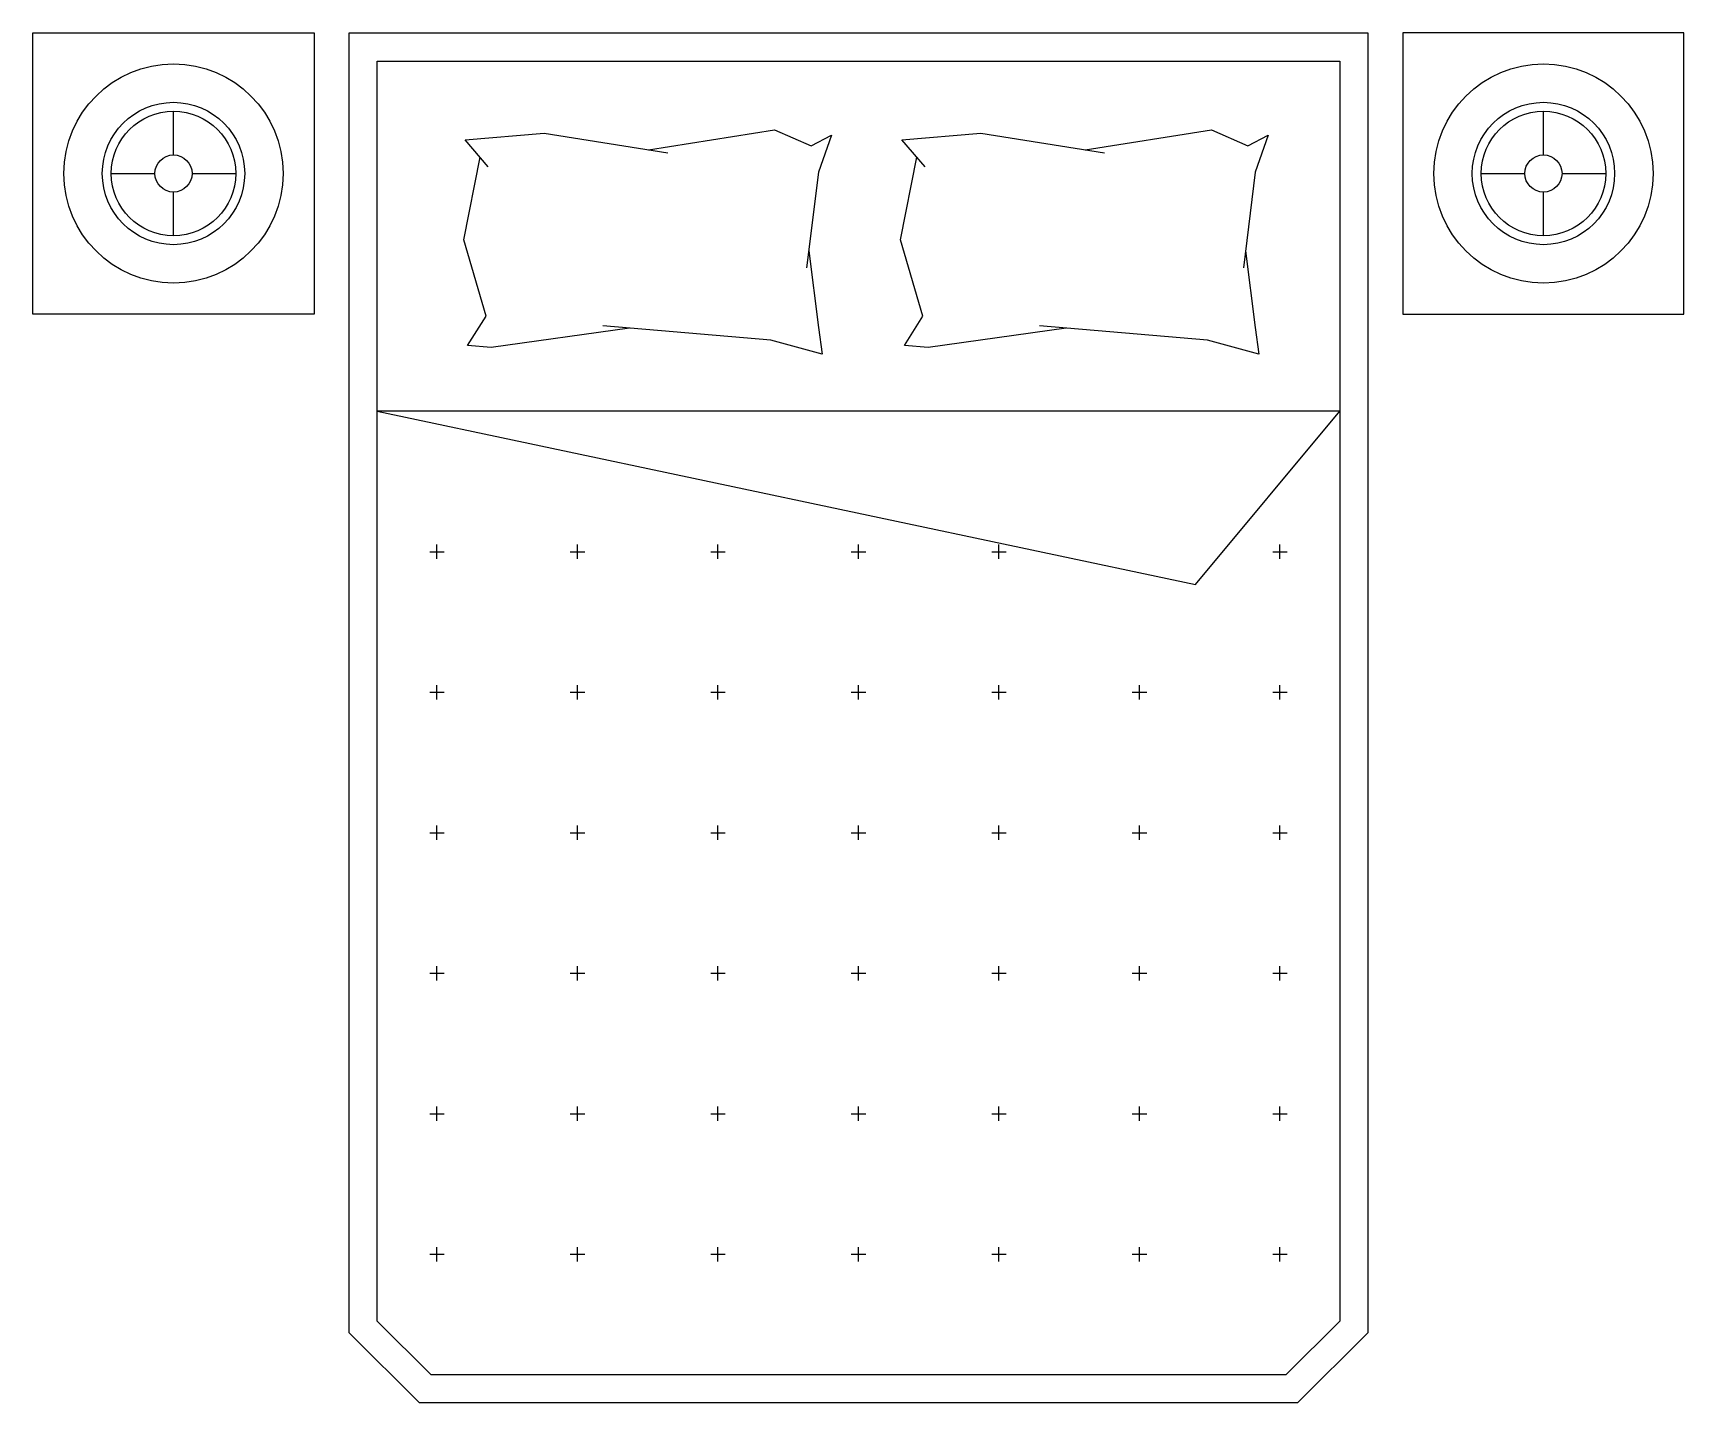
# Model space of a CAD drawing. Extents: x 29.85 to 32.2, y 26.06 to 28.01.
import ezdxf

# ---------------------------------------------------------------- set-up
doc = ezdxf.new("R2010")
doc.units = 0
doc.header["$MEASUREMENT"] = 0
doc.layers.get('0').update_dxf_attribs({"linetype": 'CONTINUOUS'})
doc.layers.add('A-MOBILIA', color=2, linetype='CONTINUOUS')
doc.layers.add('ESC50', color=1, linetype='CONTINUOUS')

# ---------------------------------------------------------------- blocks, each defined once
blk = doc.blocks.new('B117')
for p, q in [((-0.05, 3.11), (-0.05, 10.42)), ((-10.42, 0), (-3.11, 0)), ((3.11, 0), (10.42, 0)), ((-0.05, -10.42), (-0.05, -3.11))]:
    blk.add_line(p, q)
for radius in [18.35, 11.92, 10.42, 3.11]:
    blk.add_circle((0, 0), radius)

msp = doc.modelspace()

# ---------------------------------------------------------------- linework, layer by layer
at = {"layer": 'A-MOBILIA'}
for p, q in [((29.854, 27.6148), (29.854, 28.0148)), ((29.854, 28.0148), (30.254, 28.0148)), ((30.254, 28.0148), (30.254, 27.6148)), ((31.804, 28.0148), (31.804, 27.6148)), ((32.204, 28.0148), (31.804, 28.0148)), ((32.204, 27.6148), (32.204, 28.0148)), ((30.4692, 27.8627), (30.5817, 27.8722)), ((30.5817, 27.8722), (30.7576, 27.844)), ((30.7302, 27.8484), (30.9097, 27.877)), ((30.9097, 27.877), (30.9615, 27.8541)), ((31.0908, 27.8627), (31.2034, 27.8722)), ((31.2034, 27.8722), (31.3793, 27.844)), ((31.3519, 27.8484), (31.5314, 27.877)), ((31.5314, 27.877), (31.5832, 27.8541)), ((30.502, 27.8242), (30.4692, 27.8627)), ((30.9615, 27.8541), (30.9905, 27.8694)), ((30.9905, 27.8694), (30.9719, 27.8169)), ((31.1237, 27.8242), (31.0908, 27.8627)), ((31.5832, 27.8541), (31.6122, 27.8694)), ((31.6122, 27.8694), (31.5936, 27.8169)), ((30.4671, 27.7206), (30.4906, 27.8379)), ((31.0888, 27.7206), (31.1122, 27.8379)), ((30.9719, 27.8169), (30.9552, 27.6804)), ((31.5936, 27.8169), (31.5769, 27.6804)), ((30.4989, 27.6119), (30.4671, 27.7206)), ((31.1205, 27.6119), (31.0888, 27.7206)), ((30.9582, 27.7048), (30.9719, 27.5957)), ((31.5799, 27.7048), (31.5936, 27.5957)), ((30.254, 27.6148), (29.854, 27.6148)), ((31.804, 27.6148), (32.204, 27.6148)), ((30.4726, 27.57), (30.4989, 27.6119)), ((30.703, 27.5948), (30.5064, 27.5671)), ((30.9042, 27.5776), (30.6649, 27.5978)), ((30.9719, 27.5957), (30.9774, 27.5576)), ((31.0943, 27.57), (31.1205, 27.6119)), ((31.3247, 27.5948), (31.1281, 27.5671)), ((31.5259, 27.5776), (31.2865, 27.5978)), ((31.5936, 27.5957), (31.5991, 27.5576)), ((30.5064, 27.5671), (30.4726, 27.57)), ((30.9774, 27.5576), (30.9042, 27.5776)), ((31.1281, 27.5671), (31.0943, 27.57)), ((31.5991, 27.5576), (31.5259, 27.5776)), ((31.714, 27.4764), (30.344, 27.4764)), ((30.344, 27.4764), (31.5089, 27.2296)), ((31.5089, 27.2296), (31.714, 27.4764))]:
    msp.add_line(p, q, dxfattribs=at)
for points in [[(30.304, 28.0148), (31.754, 28.0148), (31.754, 26.1648), (31.654, 26.0648), (30.404, 26.0648), (30.304, 26.1648)], [(30.344, 27.9748), (31.714, 27.9748), (31.714, 26.1813), (31.6375, 26.1048), (30.4206, 26.1048), (30.344, 26.1813)]]:
    msp.add_lwpolyline(points, close=True, dxfattribs=at)
at = {"layer": 'ESC50'}
for p, q in [((30.429, 27.2662), (30.429, 27.2867)), ((30.629, 27.2662), (30.629, 27.2867)), ((30.829, 27.2662), (30.829, 27.2867)), ((31.029, 27.2662), (31.029, 27.2867)), ((31.229, 27.2662), (31.229, 27.2867)), ((31.629, 27.2662), (31.629, 27.2867)), ((30.4188, 27.2764), (30.4393, 27.2764)), ((30.6188, 27.2764), (30.6393, 27.2764)), ((30.8188, 27.2764), (30.8393, 27.2764)), ((31.0188, 27.2764), (31.0393, 27.2764)), ((31.2188, 27.2764), (31.2393, 27.2764)), ((31.6188, 27.2764), (31.6393, 27.2764)), ((30.4188, 27.0764), (30.4393, 27.0764)), ((30.429, 27.0662), (30.429, 27.0867)), ((30.6188, 27.0764), (30.6393, 27.0764)), ((30.629, 27.0662), (30.629, 27.0867)), ((30.8188, 27.0764), (30.8393, 27.0764)), ((30.829, 27.0662), (30.829, 27.0867)), ((31.0188, 27.0764), (31.0393, 27.0764)), ((31.029, 27.0662), (31.029, 27.0867)), ((31.2188, 27.0764), (31.2393, 27.0764)), ((31.229, 27.0662), (31.229, 27.0867)), ((31.4188, 27.0764), (31.4393, 27.0764)), ((31.429, 27.0662), (31.429, 27.0867)), ((31.6188, 27.0764), (31.6393, 27.0764)), ((31.629, 27.0662), (31.629, 27.0867)), ((30.429, 26.8662), (30.429, 26.8867)), ((30.629, 26.8662), (30.629, 26.8867)), ((30.829, 26.8662), (30.829, 26.8867)), ((31.029, 26.8662), (31.029, 26.8867)), ((31.229, 26.8662), (31.229, 26.8867)), ((31.429, 26.8662), (31.429, 26.8867)), ((31.629, 26.8662), (31.629, 26.8867)), ((30.4188, 26.8764), (30.4393, 26.8764)), ((30.6188, 26.8764), (30.6393, 26.8764)), ((30.8188, 26.8764), (30.8393, 26.8764)), ((31.0188, 26.8764), (31.0393, 26.8764)), ((31.2188, 26.8764), (31.2393, 26.8764)), ((31.4188, 26.8764), (31.4393, 26.8764)), ((31.6188, 26.8764), (31.6393, 26.8764)), ((30.4188, 26.6764), (30.4393, 26.6764)), ((30.429, 26.6662), (30.429, 26.6867)), ((30.6188, 26.6764), (30.6393, 26.6764)), ((30.629, 26.6662), (30.629, 26.6867)), ((30.8188, 26.6764), (30.8393, 26.6764)), ((30.829, 26.6662), (30.829, 26.6867)), ((31.0188, 26.6764), (31.0393, 26.6764)), ((31.029, 26.6662), (31.029, 26.6867)), ((31.2188, 26.6764), (31.2393, 26.6764)), ((31.229, 26.6662), (31.229, 26.6867)), ((31.4188, 26.6764), (31.4393, 26.6764)), ((31.429, 26.6662), (31.429, 26.6867)), ((31.6188, 26.6764), (31.6393, 26.6764)), ((31.629, 26.6662), (31.629, 26.6867)), ((30.429, 26.4662), (30.429, 26.4867)), ((30.629, 26.4662), (30.629, 26.4867)), ((30.829, 26.4662), (30.829, 26.4867)), ((31.029, 26.4662), (31.029, 26.4867)), ((31.229, 26.4662), (31.229, 26.4867)), ((31.429, 26.4662), (31.429, 26.4867)), ((31.629, 26.4662), (31.629, 26.4867)), ((30.4188, 26.4764), (30.4393, 26.4764)), ((30.6188, 26.4764), (30.6393, 26.4764)), ((30.8188, 26.4764), (30.8393, 26.4764)), ((31.0188, 26.4764), (31.0393, 26.4764)), ((31.2188, 26.4764), (31.2393, 26.4764)), ((31.4188, 26.4764), (31.4393, 26.4764)), ((31.6188, 26.4764), (31.6393, 26.4764)), ((30.4188, 26.2764), (30.4393, 26.2764)), ((30.429, 26.2662), (30.429, 26.2867)), ((30.6188, 26.2764), (30.6393, 26.2764)), ((30.629, 26.2662), (30.629, 26.2867)), ((30.8188, 26.2764), (30.8393, 26.2764)), ((30.829, 26.2662), (30.829, 26.2867)), ((31.0188, 26.2764), (31.0393, 26.2764)), ((31.029, 26.2662), (31.029, 26.2867)), ((31.2188, 26.2764), (31.2393, 26.2764)), ((31.229, 26.2662), (31.229, 26.2867)), ((31.4188, 26.2764), (31.4393, 26.2764)), ((31.429, 26.2662), (31.429, 26.2867)), ((31.6188, 26.2764), (31.6393, 26.2764)), ((31.629, 26.2662), (31.629, 26.2867))]:
    msp.add_line(p, q, dxfattribs=at)

# ---------------------------------------------------------------- block references
at = {"layer": 'ESC50', "xscale": 0.0085, "yscale": 0.0085, "zscale": 0.0085, "rotation": 90}
for p in [(30.054, 27.8148), (32.004, 27.8148)]:
    msp.add_blockref('B117', p, dxfattribs=at)

doc.saveas('drawing.dxf')
